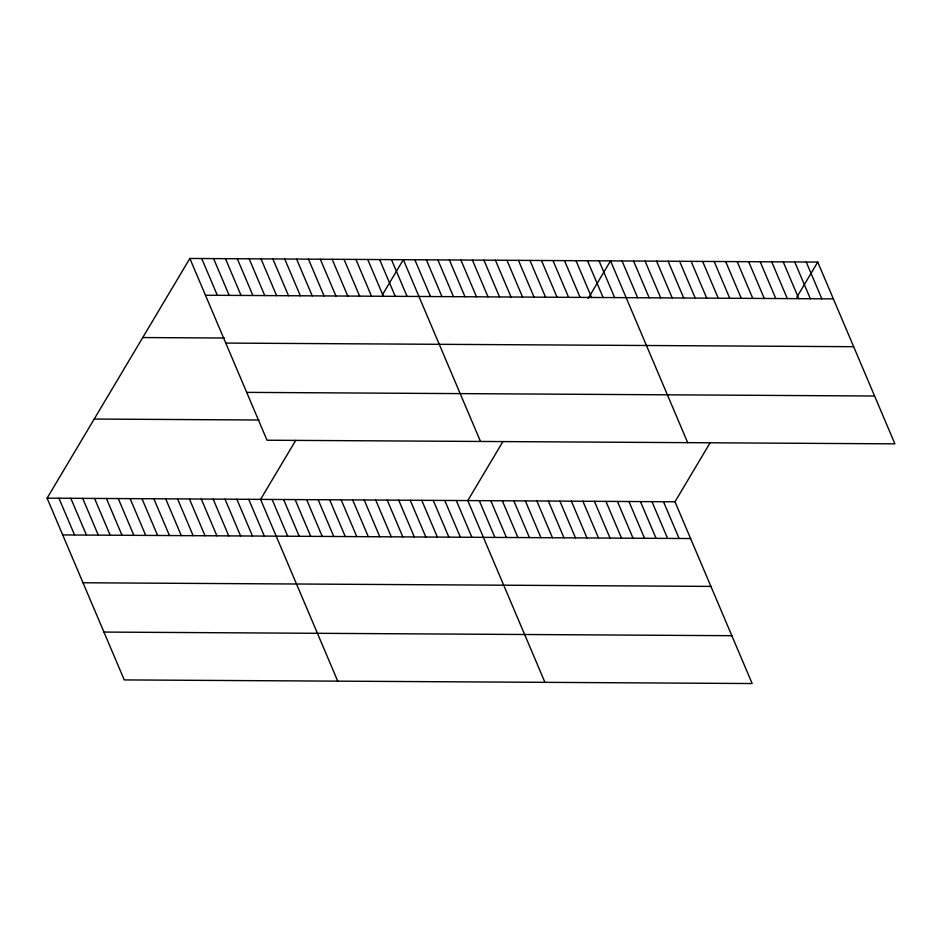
<?xml version="1.0" encoding="UTF-8"?>
<svg xmlns="http://www.w3.org/2000/svg" width="942" height="942" viewBox="0 0 942 942"><rect width="100%" height="100%" fill="white"/><g stroke="black" fill="none" stroke-linecap="round" stroke-linejoin="round"><path stroke-width="1.41" d="M710.138 442.764L674.99 501.78L752.152 683.539L124.25 679.912L47.1 498.153L189.848 258.461L817.75 262.088L894.9 443.847L267.01 440.22L189.848 258.461M295.729 440.373L260.581 499.378L337.742 681.148M382.393 294.846L403.341 259.686L480.491 441.457M502.934 441.574L467.785 500.579L544.947 682.349M588.102 298.555L610.546 260.887L687.695 442.658M796.802 297.236L817.75 262.088M205.462 295.235L833.352 298.861M142.748 337.554L224.443 338.025M225.774 343.076L853.664 346.703M246.698 392.378L874.588 396.005M94.212 419.049L258.932 420.002M47.1 498.153L674.99 501.78M62.714 534.926L690.604 538.541M83.014 582.768L710.916 586.395M103.95 632.07L731.84 635.697M806.234 262.017L821.848 298.791M794.718 261.947L810.332 298.72M783.214 261.888L798.816 298.661M771.698 261.817L787.312 298.59M760.182 261.746L775.796 298.52M748.678 261.688L764.28 298.461M737.162 261.617L752.776 298.39M725.658 261.546L741.26 298.32M714.142 261.487L729.756 298.261M702.626 261.417L718.24 298.19M691.122 261.346L706.724 298.119M679.606 261.287L695.22 298.061M668.102 261.217L683.704 297.99M656.586 261.158L672.199 297.931M645.07 261.087L660.683 297.86M633.566 261.016L649.168 297.79M622.05 260.958L637.663 297.731M599.03 260.816L614.643 297.59M587.514 260.757L603.127 297.531M576.009 260.687L591.611 297.46M564.493 260.616L580.107 297.389M663.486 501.709L679.088 538.483M552.978 260.557L568.591 297.331M651.97 501.639L667.584 538.412M541.473 260.487L557.075 297.26M640.454 501.58L656.068 538.353M529.957 260.416L545.571 297.189M628.95 501.509L644.552 538.282M518.453 260.357L534.055 297.13M617.434 501.438L633.048 538.212M506.937 260.286L522.551 297.06M605.93 501.38L621.532 538.153M495.421 260.228L511.035 297.001M594.414 501.309L610.027 538.082M483.917 260.157L499.519 296.93M582.898 501.238L598.511 538.012M472.401 260.086L488.015 296.86M571.394 501.179L586.996 537.953M460.897 260.027L476.499 296.801M559.878 501.109L575.491 537.882M449.381 259.957L464.995 296.73M548.374 501.038L563.975 537.811M437.865 259.886L453.479 296.659M536.858 500.979L552.471 537.752M426.361 259.827L441.963 296.6M525.342 500.908L540.955 537.682M414.845 259.757L430.459 296.53M513.837 500.85L529.439 537.623M502.322 500.779L517.935 537.552M391.472 259.627L407.085 296.4M490.806 500.708L506.419 537.482M379.614 259.556L395.228 296.33M479.301 500.649L494.903 537.423M367.757 259.486L383.359 296.259M355.899 259.415L371.501 296.188M456.281 500.508L471.883 537.281M344.03 259.344L359.644 296.118M444.765 500.449L460.379 537.223M332.173 259.285L347.786 296.059M433.249 500.379L448.863 537.152M320.315 259.215L335.917 295.988M421.745 500.308L437.347 537.081M308.458 259.144L324.06 295.918M410.229 500.249L425.843 537.022M296.589 259.074L312.202 295.847M398.725 500.178L414.327 536.952M387.209 500.108L402.823 536.881M284.731 259.003L300.345 295.776M375.693 500.049L391.307 536.822M272.874 258.932L288.488 295.706M364.189 499.978L379.791 536.752M261.016 258.873L276.618 295.647M352.673 499.919L368.287 536.693M249.147 258.803L264.761 295.576M341.169 499.849L356.771 536.622M237.29 258.732L252.903 295.505M329.653 499.778L345.267 536.551M225.432 258.661L241.046 295.435M318.137 499.719L333.751 536.493M213.575 258.591L229.177 295.364M306.633 499.649L322.235 536.422M201.706 258.532L217.319 295.305M295.117 499.578L310.73 536.351M283.601 499.519L299.215 536.292M272.097 499.448L287.699 536.222M248.723 499.319L264.337 536.092M236.866 499.248L252.468 536.022M225.008 499.178L240.61 535.951M213.139 499.107L228.753 535.88M201.282 499.036L216.895 535.81M189.424 498.977L205.026 535.751M177.567 498.907L193.169 535.68M165.698 498.836L181.311 535.609M153.84 498.765L169.454 535.539M141.983 498.695L157.597 535.468M130.126 498.624L145.727 535.397M118.256 498.565L133.87 535.339M106.399 498.495L122.013 535.268M94.541 498.424L110.155 535.197M82.684 498.353L98.286 535.127M70.815 498.283L86.428 535.056M58.957 498.224L74.571 534.997"/></g></svg>
